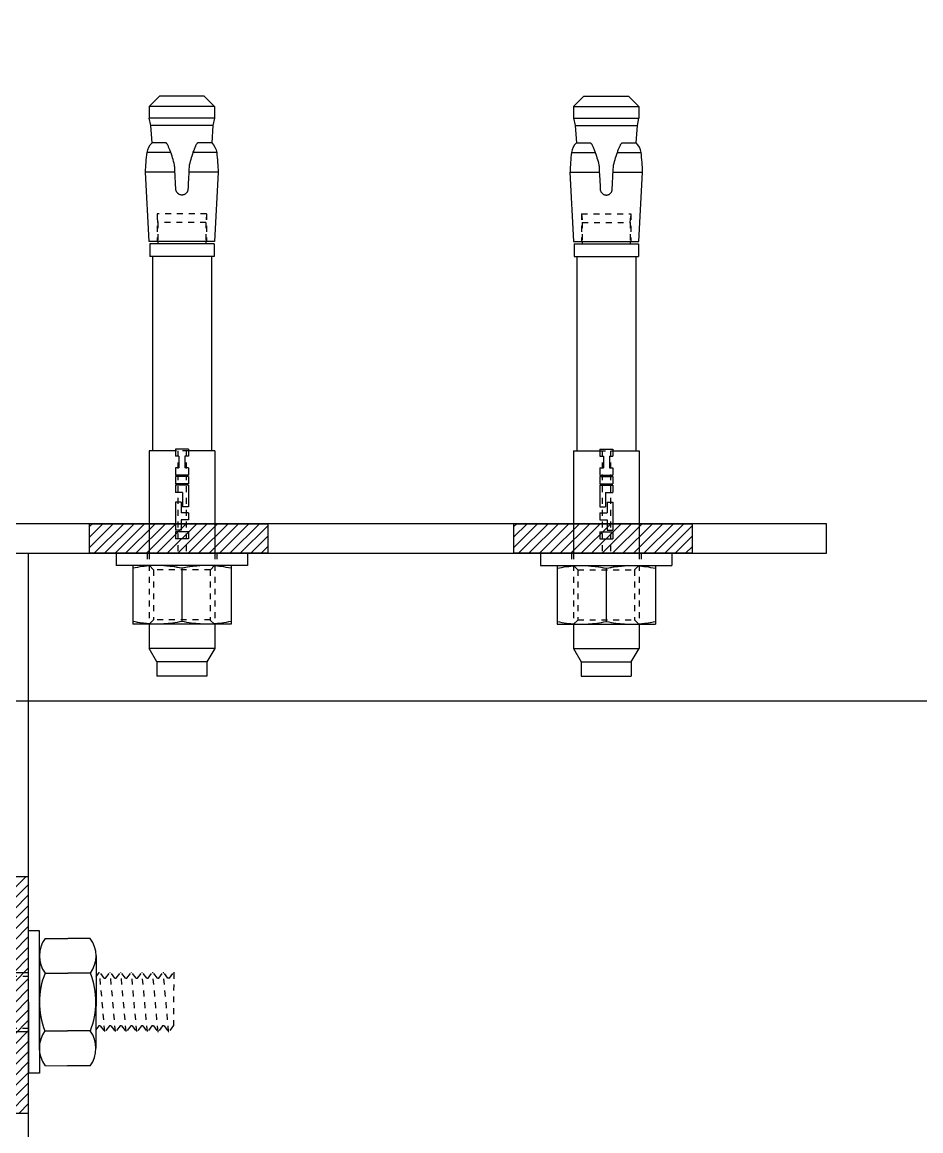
# Model space of a CAD drawing. Header units: inches. Extents: x 21 to 38546, y 13 to 15001.
# Drawn here: x 4485.49 to 4500.71, y 971.8 to 990.58 of the extents above; entities that cross this region are included whole.
import ezdxf

# ---------------------------------------------------------------- set-up
doc = ezdxf.new("R2010")
doc.units = ezdxf.units.IN
doc.header["$MEASUREMENT"] = 0
doc.set_wipeout_variables(frame=1)
for name, pattern in [('DOT', [6.35, 0, -6.35]), ('HIDDEN', [9.525, 6.35, -3.175]), ('phl_center', [0.75, 0.4, -0.35]), ('phl_thick', [0])]:
    doc.linetypes.add(name, pattern=pattern)
for name, color, linetype, lineweight in [('Z_MİM_-KM-BEAM-RAY', 8, 'DOT', 25), ('Z_MİM_-KM-GLAZ', 8, 'Continuous', 25), ('Z_MİM_-KM-IZO-THERMAL-ROCKWOOL', 8, 'BATTING', 25), ('Z_MİM_-KM-STRS', 8, 'Continuous', 25), ('Z_MİM_-KM-STRS-HID', 8, 'HIDDEN', 25), ('Z_MİM_-KM-WALL-PL', 8, 'Continuous', 25), ('Z_MİM_-KM-WALL-PLASTER', 8, 'Continuous', 25), ('Z_MİM_ALUMINIUM', 8, 'Continuous', 25), ('Z_MİM_projection', 8, 'Continuous', 25)]:
    doc.layers.add(name, color=color, linetype=linetype, lineweight=lineweight)
doc.linetypes.add('BATTING', pattern='A,0.00254,-2.54,[134,ltypeshp.shx,S=2.54,R=0,X=-2.54,Y=0],-5.08,[134,ltypeshp.shx,S=2.54,R=180,X=2.54,Y=0],-2.54', length=10.16254)

# ---------------------------------------------------------------- blocks, each defined once
blk = doc.blocks.new('-KM_Kiriş İzi_ZK')
at = {"layer": 'Z_MİM_-KM-BEAM-RAY'}
blk.add_line((665, 0), (1285, 0), dxfattribs=at)
blk = doc.blocks.new('DÜBEL')
at = {"layer": 'Z_MİM_projection', "linetype": 'phl_thick'}
for p, q in [((0, 10.42), (2.08, 10.42)), ((0, -11.81), (0, 10.42)), ((2.08, -11.81), (2.08, 10.42)), ((2.08, 7.64), (12.01, 7.64)), ((2.46, 7.23), (2.55, 7.64)), ((11.68, 7), (11.55, 7.64)), ((12.01, -9.03), (12.01, 7.64)), ((2.18, 5.3), (2.22, 5.67)), ((2.22, 5.67), (2.27, 6.05)), ((2.27, 6.05), (2.32, 6.43)), ((2.32, 6.43), (2.39, 6.82)), ((2.39, 6.82), (2.46, 7.23)), ((11.78, 6.38), (11.68, 7)), ((11.86, 5.78), (11.78, 6.38)), ((11.93, 5.19), (11.86, 5.78)), ((-77.43, 3.09), (-75.69, 4.83)), ((-75.69, 4.83), (-73.69, 4.83)), ((-75.69, -6.22), (-75.69, 4.83)), ((-72.43, 4.57), (-73.69, 4.83)), ((-73.69, -6.22), (-73.69, 4.83)), ((-69.49, 4.35), (-72.43, 4.57)), ((-72.43, -5.96), (-72.43, 4.57)), ((-69.49, 1.95), (-69.49, 4.35)), ((-67.88, 1.18), (-67.88, 5.2)), ((-52.78, 4.83), (-64.52, 5.45)), ((-64.52, 0.47), (-64.52, 5.45)), ((-52.78, -6.22), (-52.78, 4.83)), ((-52.43, 4.76), (-50.28, 4.76)), ((-52.43, -6.15), (-52.43, 4.76)), ((-50.28, -6.15), (-50.28, 4.76)), ((-50.28, 4.31), (-17.36, 4.31)), ((-17.36, 4.86), (0, 4.86)), ((-17.36, 0.41), (-17.36, 4.86)), ((2.08, 3.47), (2.09, 3.84)), ((2.09, 3.84), (2.1, 4.2)), ((2.1, 4.2), (2.12, 4.57)), ((2.12, 4.57), (2.14, 4.93)), ((2.14, 4.93), (2.18, 5.3)), ((11.98, 4.62), (11.93, 5.19)), ((12, 4.05), (11.98, 4.62)), ((12.01, 3.47), (12, 4.05)), ((12.01, 4.86), (16.11, 4.86)), ((18.4, 3.54), (16.11, 4.86)), ((16.11, -6.25), (16.11, 4.86)), ((-77.43, -4.48), (-77.43, 3.09)), ((-69.46, 1.92), (-69.49, 1.95)), ((-69.42, 1.89), (-69.46, 1.92)), ((-69.39, 1.86), (-69.42, 1.89)), ((-52.78, 3.37), (-52.43, 3.37)), ((2.09, 3.07), (2.08, 3.47)), ((2.1, 2.67), (2.09, 3.07)), ((2.12, 2.27), (2.1, 2.67)), ((2.16, 1.87), (2.12, 2.27)), ((11.92, 1.65), (11.95, 2.01)), ((11.95, 2.01), (11.98, 2.38)), ((11.98, 2.38), (12, 2.74)), ((12, 2.74), (12.01, 3.11)), ((12.01, 3.11), (12.01, 3.47)), ((18.4, 3.54), (20.83, 3.54)), ((18.4, -4.93), (18.4, 3.54)), ((20.83, -4.93), (20.83, 3.54)), ((-69.35, 1.83), (-69.39, 1.86)), ((-69.31, 1.79), (-69.35, 1.83)), ((-69.27, 1.76), (-69.31, 1.79)), ((-69.23, 1.73), (-69.27, 1.76)), ((-69.13, 1.69), (-69.23, 1.73)), ((-69.03, 1.64), (-69.13, 1.69)), ((-68.92, 1.59), (-69.03, 1.64)), ((-68.8, 1.55), (-68.92, 1.59)), ((-68.68, 1.5), (-68.8, 1.55)), ((-68.56, 1.44), (-68.68, 1.5)), ((-68.43, 1.39), (-68.56, 1.44)), ((-68.3, 1.34), (-68.43, 1.39)), ((-68.16, 1.29), (-68.3, 1.34)), ((-68.02, 1.24), (-68.16, 1.29)), ((-67.88, 1.18), (-68.02, 1.24)), ((-67.58, 1.08), (-67.88, 1.18)), ((-67.28, 0.98), (-67.58, 1.08)), ((-66.98, 0.88), (-67.28, 0.98)), ((-66.67, 0.79), (-66.98, 0.88)), ((-66.36, 0.7), (-66.67, 0.79)), ((-66.05, 0.62), (-66.36, 0.7)), ((-65.74, 0.54), (-66.05, 0.62)), ((-65.56, 0.53), (-65.74, 0.54)), ((-65.39, 0.52), (-65.56, 0.53)), ((-65.04, 0.5), (-65.39, 0.52)), ((-64.87, 0.49), (-65.04, 0.5)), ((-61.6, 0.32), (-64.87, 0.49)), ((-61.52, 0.31), (-61.6, 0.32)), ((-61.44, 0.29), (-61.52, 0.31)), ((-61.36, 0.27), (-61.44, 0.29)), ((-61.29, 0.24), (-61.36, 0.27)), ((-61.21, 0.21), (-61.29, 0.24)), ((-61.15, 0.17), (-61.21, 0.21)), ((-61.08, 0.12), (-61.15, 0.17)), ((-61.02, 0.07), (-61.08, 0.12)), ((-60.96, 0.02), (-61.02, 0.07)), ((-60.91, -0.03), (-60.96, 0.02)), ((-17.65, 0.41), (-16.43, 0.41)), ((-17.65, -1.8), (-17.65, 0.41)), ((-16.43, -0.17), (-16.43, 0.41)), ((-14.44, 0.41), (-13.23, 0.41)), ((-14.44, -0.17), (-14.44, 0.41)), ((-13.23, -1.8), (-13.23, 0.41)), ((-12.99, 0.41), (-11.77, 0.41)), ((-12.99, -1.8), (-12.99, 0.41)), ((-11.77, -1.8), (-11.77, 0.41)), ((-11.53, 0.41), (-10.31, 0.41)), ((-11.53, -1.8), (-11.53, 0.41)), ((-10.31, -0.82), (-10.31, 0.41)), ((-8.64, 0.41), (-3.89, 0.41)), ((-8.64, -0.57), (-8.64, 0.41)), ((-3.89, -0.57), (-3.89, 0.41)), ((-3.65, 0.41), (-2.43, 0.41)), ((-3.65, -1.8), (-3.65, 0.41)), ((-2.43, -1.8), (-2.43, 0.41)), ((2.2, 1.46), (2.16, 1.87)), ((2.25, 1.05), (2.2, 1.46)), ((2.31, 0.63), (2.25, 1.05)), ((2.38, 0.2), (2.31, 0.63)), ((2.46, -0.24), (2.38, 0.2)), ((11.63, -0.28), (11.71, 0.12)), ((11.71, 0.12), (11.77, 0.51)), ((11.77, 0.51), (11.83, 0.9)), ((11.83, 0.9), (11.88, 1.27)), ((11.88, 1.27), (11.92, 1.65)), ((-64.87, -1.88), (-64.69, -1.87)), ((-64.69, -1.87), (-63.26, -1.8)), ((-64.52, -6.84), (-64.52, -1.86)), ((-63.26, -1.8), (-62.84, -1.78)), ((-62.84, -1.78), (-62.43, -1.75)), ((-62.43, -1.75), (-62.01, -1.73)), ((-62.01, -1.73), (-61.6, -1.71)), ((-61.6, -1.71), (-61.52, -1.7)), ((-61.52, -1.7), (-61.44, -1.68)), ((-61.44, -1.68), (-61.36, -1.66)), ((-61.36, -1.66), (-61.29, -1.63)), ((-61.29, -1.63), (-61.21, -1.6)), ((-61.21, -1.6), (-61.15, -1.56)), ((-61.15, -1.56), (-61.08, -1.51)), ((-61.08, -1.51), (-61.02, -1.46)), ((-61.02, -1.46), (-60.96, -1.41)), ((-60.96, -1.41), (-60.91, -1.35)), ((-60.86, -0.1), (-60.91, -0.03)), ((-60.91, -1.35), (-60.86, -1.29)), ((-60.82, -0.16), (-60.86, -0.1)), ((-60.86, -1.29), (-60.82, -1.23)), ((-60.78, -0.23), (-60.82, -0.16)), ((-60.82, -1.23), (-60.78, -1.16)), ((-60.74, -0.31), (-60.78, -0.23)), ((-60.78, -1.16), (-60.74, -1.08)), ((-60.72, -0.38), (-60.74, -0.31)), ((-60.74, -1.08), (-60.72, -1.01)), ((-60.69, -0.46), (-60.72, -0.38)), ((-60.72, -1.01), (-60.69, -0.93)), ((-60.68, -0.54), (-60.69, -0.46)), ((-60.69, -0.93), (-60.68, -0.85)), ((-60.67, -0.62), (-60.68, -0.54)), ((-60.68, -0.85), (-60.67, -0.77)), ((-60.67, -0.69), (-60.67, -0.62)), ((-60.67, -0.77), (-60.67, -0.69)), ((-17.65, -1.8), (-16.43, -1.8)), ((-17.36, -6.25), (-17.36, -1.8)), ((-16.43, -0.17), (-14.44, -0.17)), ((-16.43, -1.19), (-14.44, -1.19)), ((-16.43, -1.8), (-16.43, -1.19)), ((-14.44, -1.8), (-14.44, -1.19)), ((-14.44, -1.8), (-13.23, -1.8)), ((-12.99, -1.8), (-11.77, -1.8)), ((-11.53, -1.8), (-7.84, -1.8)), ((-10.31, -0.82), (-7.84, -0.82)), ((-8.64, -0.57), (-6.87, -0.57)), ((-7.84, -1.8), (-7.84, -0.82)), ((-6.87, -1.8), (-6.87, -0.57)), ((-6.87, -1.8), (-5.65, -1.8)), ((-5.65, -0.57), (-3.89, -0.57)), ((-5.65, -1.8), (-5.65, -0.57)), ((-3.65, -1.8), (-2.43, -1.8)), ((2.31, -2.02), (2.38, -1.59)), ((2.38, -1.59), (2.46, -1.15)), ((2.55, -0.69), (2.46, -0.24)), ((2.46, -1.15), (2.55, -0.69)), ((2.55, -0.69), (11.55, -0.69)), ((11.55, -0.69), (11.63, -0.28)), ((11.63, -1.11), (11.55, -0.69)), ((11.71, -1.51), (11.63, -1.11)), ((11.77, -1.9), (11.71, -1.51)), ((-69.49, -3.34), (-69.46, -3.31)), ((-69.49, -5.74), (-69.49, -3.34)), ((-69.46, -3.31), (-69.42, -3.28)), ((-69.42, -3.28), (-69.39, -3.25)), ((-69.39, -3.25), (-69.35, -3.21)), ((-69.35, -3.21), (-69.31, -3.18)), ((-69.31, -3.18), (-69.27, -3.15)), ((-69.27, -3.15), (-69.23, -3.12)), ((-69.23, -3.12), (-69.12, -3.07)), ((-69.12, -3.07), (-69.01, -3.02)), ((-69.01, -3.02), (-68.88, -2.97)), ((-68.88, -2.97), (-68.75, -2.91)), ((-68.75, -2.91), (-68.62, -2.86)), ((-68.62, -2.86), (-68.48, -2.8)), ((-68.48, -2.8), (-68.34, -2.75)), ((-68.34, -2.75), (-68.19, -2.69)), ((-68.19, -2.69), (-68.04, -2.63)), ((-68.04, -2.63), (-67.88, -2.57)), ((-67.88, -2.57), (-67.58, -2.47)), ((-67.88, -6.59), (-67.88, -2.57)), ((-67.58, -2.47), (-67.28, -2.37)), ((-67.28, -2.37), (-66.98, -2.27)), ((-66.98, -2.27), (-66.67, -2.18)), ((-66.67, -2.18), (-66.36, -2.09)), ((-66.36, -2.09), (-66.05, -2.01)), ((-66.05, -2.01), (-65.74, -1.93)), ((-65.74, -1.93), (-65.56, -1.92)), ((-65.56, -1.92), (-65.39, -1.91)), ((-65.39, -1.91), (-65.04, -1.89)), ((-65.04, -1.89), (-64.87, -1.88)), ((2.1, -4.06), (2.12, -3.66)), ((2.12, -3.66), (2.16, -3.25)), ((2.16, -3.25), (2.2, -2.85)), ((2.2, -2.85), (2.25, -2.44)), ((2.25, -2.44), (2.31, -2.02)), ((11.83, -2.29), (11.77, -1.9)), ((11.88, -2.66), (11.83, -2.29)), ((11.92, -3.03), (11.88, -2.66)), ((11.95, -3.4), (11.92, -3.03)), ((11.98, -3.77), (11.95, -3.4)), ((-75.69, -6.22), (-77.43, -4.48)), ((-52.78, -4.76), (-52.43, -4.76)), ((2.08, -4.86), (2.09, -4.46)), ((2.09, -5.23), (2.08, -4.86)), ((2.09, -4.46), (2.1, -4.06)), ((2.1, -5.59), (2.09, -5.23)), ((2.12, -5.95), (2.1, -5.59)), ((12, -4.13), (11.98, -3.77)), ((11.98, -5.95), (12, -5.59)), ((12.01, -4.5), (12, -4.13)), ((12, -5.59), (12.01, -5.23)), ((12.01, -4.86), (12.01, -4.5)), ((12.01, -5.23), (12.01, -4.86)), ((16.11, -6.25), (18.4, -4.93)), ((18.4, -4.93), (20.83, -4.93)), ((-75.69, -6.22), (-73.69, -6.22)), ((-73.69, -6.22), (-72.43, -5.96)), ((-72.43, -5.96), (-69.49, -5.74)), ((-64.52, -6.84), (-52.78, -6.22)), ((-52.43, -6.15), (-50.28, -6.15)), ((-50.28, -5.69), (-17.36, -5.69)), ((-17.36, -6.25), (0, -6.25)), ((2.14, -6.32), (2.12, -5.95)), ((2.18, -6.69), (2.14, -6.32)), ((2.22, -7.06), (2.18, -6.69)), ((2.27, -7.44), (2.22, -7.06)), ((2.32, -7.82), (2.27, -7.44)), ((11.77, -7.82), (11.83, -7.44)), ((11.83, -7.44), (11.88, -7.06)), ((11.88, -7.06), (11.92, -6.69)), ((11.92, -6.69), (11.95, -6.32)), ((11.95, -6.32), (11.98, -5.95)), ((12.01, -6.25), (16.11, -6.25)), ((2.08, -9.03), (12.01, -9.03)), ((2.39, -8.21), (2.32, -7.82)), ((2.46, -8.61), (2.39, -8.21)), ((2.55, -9.03), (2.46, -8.61)), ((11.55, -9.03), (11.63, -8.61)), ((11.63, -8.61), (11.71, -8.21)), ((11.71, -8.21), (11.77, -7.82)), ((0, -11.81), (2.08, -11.81))]:
    blk.add_line(p, q, dxfattribs=at)
at = {"layer": 'Z_MİM_projection', "linetype": 'phl_center'}
for p, q in [((2.08, -9.03), (2.08, 7.64)), ((2.46, 7.23), (2.55, 7.64)), ((11.63, 7.23), (11.55, 7.64)), ((2.18, 5.3), (2.22, 5.67)), ((2.22, 5.67), (2.27, 6.05)), ((2.27, 6.05), (2.32, 6.43)), ((2.32, 6.43), (2.39, 6.82)), ((2.39, 6.82), (2.46, 7.23)), ((11.71, 6.82), (11.63, 7.23)), ((11.77, 6.43), (11.71, 6.82)), ((11.83, 6.05), (11.77, 6.43)), ((11.88, 5.67), (11.83, 6.05)), ((11.92, 5.3), (11.88, 5.67)), ((-75.69, -6.22), (-75.69, 4.83)), ((-73.69, -6.22), (-73.69, 4.83)), ((-72.43, -5.96), (-72.43, 4.57)), ((-69.49, 1.95), (-69.49, 4.35)), ((-67.88, 1.18), (-67.88, 5.2)), ((-64.52, 0.47), (-64.52, 5.45)), ((0, 5.21), (2.08, 5.21)), ((0, 4.86), (12.01, 4.86)), ((2.8, 4.11), (2.08, 4.83)), ((2.08, 3.47), (2.09, 3.84)), ((2.09, 3.84), (2.1, 4.2)), ((2.1, 4.2), (2.12, 4.57)), ((2.12, 4.57), (2.14, 4.93)), ((2.14, 4.93), (2.18, 5.3)), ((2.8, 4.11), (11.3, 4.11)), ((2.8, -5.5), (2.8, 4.11)), ((11.3, 4.11), (12.01, 4.83)), ((11.3, -5.5), (11.3, 4.11)), ((11.95, 4.93), (11.92, 5.3)), ((11.98, 4.57), (11.95, 4.93)), ((12, 4.2), (11.98, 4.57)), ((12.01, 3.84), (12, 4.2)), ((12.01, 3.47), (12.01, 3.84)), ((16.11, -6.25), (16.11, 4.86)), ((-56.04, 3.37), (-57.46, 3.47)), ((-57.46, 3.47), (-52.78, 3.47)), ((-57.46, -4.86), (-57.46, 3.47)), ((-56.04, 3.37), (-52.78, 3.37)), ((-56.04, -4.76), (-56.04, 3.37)), ((2.09, 3.11), (2.08, 3.47)), ((2.1, 2.74), (2.09, 3.11)), ((2.12, 2.38), (2.1, 2.74)), ((2.14, 2.01), (2.12, 2.38)), ((2.18, 1.65), (2.14, 2.01)), ((11.92, 1.65), (11.95, 2.01)), ((11.95, 2.01), (11.98, 2.38)), ((11.98, 2.38), (12, 2.74)), ((12, 2.74), (12.01, 3.11)), ((12.01, 3.11), (12.01, 3.47)), ((18.4, -4.93), (18.4, 3.54)), ((-17.36, -1.8), (-17.36, 0.41)), ((-17.36, 0), (0, 0)), ((0, -1.39), (0, 0)), ((2.22, 1.27), (2.18, 1.65)), ((2.27, 0.9), (2.22, 1.27)), ((2.32, 0.51), (2.27, 0.9)), ((2.39, 0.12), (2.32, 0.51)), ((2.46, -0.28), (2.39, 0.12)), ((11.63, -0.28), (11.71, 0.12)), ((11.71, 0.12), (11.77, 0.51)), ((11.77, 0.51), (11.83, 0.9)), ((11.83, 0.9), (11.88, 1.27)), ((11.88, 1.27), (11.92, 1.65)), ((-64.52, -6.84), (-64.52, -1.86)), ((-17.36, -1.39), (0, -1.39)), ((2.32, -1.96), (2.42, -1.34)), ((2.42, -1.34), (2.55, -0.69)), ((2.55, -0.69), (2.46, -0.28)), ((2.55, -0.69), (11.55, -0.69)), ((11.55, -0.69), (11.63, -0.28)), ((11.63, -1.11), (11.55, -0.69)), ((11.71, -1.51), (11.63, -1.11)), ((11.77, -1.9), (11.71, -1.51)), ((-69.49, -5.74), (-69.49, -3.34)), ((-67.88, -6.59), (-67.88, -2.57)), ((2.09, -4.29), (2.12, -3.72)), ((2.12, -3.72), (2.17, -3.14)), ((2.17, -3.14), (2.23, -2.56)), ((2.23, -2.56), (2.32, -1.96)), ((11.83, -2.29), (11.77, -1.9)), ((11.88, -2.66), (11.83, -2.29)), ((11.92, -3.03), (11.88, -2.66)), ((11.95, -3.4), (11.92, -3.03)), ((11.98, -3.77), (11.95, -3.4)), ((-57.46, -4.86), (-56.04, -4.76)), ((-57.46, -4.86), (-52.78, -4.86)), ((-56.04, -4.76), (-52.78, -4.76)), ((2.08, -4.86), (2.09, -4.29)), ((2.09, -5.23), (2.08, -4.86)), ((2.08, -6.22), (2.8, -5.5)), ((2.1, -5.59), (2.09, -5.23)), ((2.12, -5.95), (2.1, -5.59)), ((2.8, -5.5), (11.3, -5.5)), ((12.01, -6.22), (11.3, -5.5)), ((12, -4.13), (11.98, -3.77)), ((11.98, -5.95), (12, -5.59)), ((12.01, -4.5), (12, -4.13)), ((12, -5.59), (12.01, -5.23)), ((12.01, -4.86), (12.01, -4.5)), ((12.01, -5.23), (12.01, -4.86)), ((0, -6.25), (12.01, -6.25)), ((0, -6.6), (2.08, -6.6)), ((2.14, -6.32), (2.12, -5.95)), ((2.18, -6.69), (2.14, -6.32)), ((2.22, -7.06), (2.18, -6.69)), ((2.27, -7.44), (2.22, -7.06)), ((2.32, -7.82), (2.27, -7.44)), ((11.77, -7.82), (11.83, -7.44)), ((11.83, -7.44), (11.88, -7.06)), ((11.88, -7.06), (11.92, -6.69)), ((11.92, -6.69), (11.95, -6.32)), ((11.95, -6.32), (11.98, -5.95)), ((2.39, -8.21), (2.32, -7.82)), ((2.46, -8.61), (2.39, -8.21)), ((2.55, -9.03), (2.46, -8.61)), ((11.55, -9.03), (11.63, -8.61)), ((11.63, -8.61), (11.71, -8.21)), ((11.71, -8.21), (11.77, -7.82))]:
    blk.add_line(p, q, dxfattribs=at)
at = {"layer": 'Z_MİM_projection', "linetype": 'phl_thick'}
for centre, radius, start, end in [((-67.46, 2.45), 2.78, 98.7137, 136.9395), ((-63.42, -32.93), 38.4, 91.6416, 96.6689), ((-67.46, -3.84), 2.78, 223.0605, 261.2863), ((-63.42, 31.55), 38.4, 263.3311, 268.3584)]:
    blk.add_arc(centre, radius, start, end, dxfattribs=at)
blk = doc.blocks.new('ANK-1')
h = blk.add_hatch()
h.set_pattern_fill('ANSI31', color=256, scale=10)
h.set_pattern_definition([(45, (-331102.9096, -110218.6467), (-0.8838834765, 0.8838834765), [])])
h.paths.add_polyline_path([(75.31, 0), (105.5, 0), (105.5, -5), (75.31, -5)])
h = blk.add_hatch()
h.set_pattern_fill('ANSI31', color=256, scale=10)
h.set_pattern_definition([(45, (-331031.0567, -110218.6467), (-0.8838834765, 0.8838834765), [])])
h.paths.add_polyline_path([(147.17, 0), (177.35, 0), (177.35, -5), (147.17, -5)])
h = blk.add_hatch()
h.set_pattern_fill('ANSI31', color=256, scale=10)
h.set_pattern_definition([(45, (-331229.2262, -110209.6467), (-0.8838834765, 0.8838834765), [])])
h.paths.add_polyline_path([(60, -99.81), (65, -99.81), (65, -59.81), (60, -59.81)])
for points in [[(68, 0), (0, 0)], [(5, -5), (200.09, -5), (200.09, 0)], [(200.09, 0), (68, 0)], [(65, -130.27), (65, -5)]]:
    blk.add_lwpolyline(points)
for points in [[(75.31, 0), (105.5, 0), (105.5, -5), (75.31, -5)], [(147.17, 0), (177.35, 0), (177.35, -5), (147.17, -5)], [(60, -99.81), (65, -99.81), (65, -59.81), (60, -59.81)]]:
    blk.add_lwpolyline(points, close=True)
at = {"layer": 'Z_MİM_projection', "linetype": 'phl_thick'}
for p, q in [((67.8, -70.23, 0), (71.62, -70.23, 0)), ((67.8, -70.23, 0), (71.62, -70.23, 0)), ((75.45, -70.23, 0), (71.62, -70.23, 0)), ((75.45, -70.23, 0), (71.62, -70.23, 0)), ((66.82, -73.19, 0), (66.81, -88.83, 0)), ((66.82, -73.19, 0), (66.81, -88.83, 0)), ((76.42, -73.19, 0), (76.41, -88.83, 0)), ((76.42, -73.19, 0), (76.41, -88.83, 0)), ((76.42, -75.05, 0), (76.41, -88.41, 0)), ((76.42, -75.05, 0), (76.41, -88.41, 0)), ((0, -76.01), (65.01, -76.01, 0)), ((0, -76.01), (65.01, -76.01, 0)), ((67.77, -76.12, 0), (71.62, -76.12, 0)), ((67.77, -76.12, 0), (71.62, -76.12, 0)), ((75.47, -76.12, 0), (71.62, -76.12, 0)), ((75.47, -76.12, 0), (71.62, -76.12, 0)), ((-0.01, -86.01), (65.02, -86.01, 0)), ((-0.01, -86.01), (65.02, -86.01, 0)), ((67.77, -85.89, 0), (71.61, -85.9, 0)), ((67.77, -85.89, 0), (71.61, -85.9, 0)), ((75.46, -85.9, 0), (71.61, -85.9, 0)), ((75.46, -85.9, 0), (71.61, -85.9, 0)), ((67.78, -91.78, 0), (71.61, -91.79, 0)), ((67.78, -91.78, 0), (71.61, -91.79, 0)), ((75.43, -91.79, 0), (71.61, -91.79, 0)), ((75.43, -91.79, 0), (71.61, -91.79, 0))]:
    blk.add_line(p, q, dxfattribs=at)
at = {"layer": 'Z_MİM_projection', "linetype": 'phl_center'}
for p, q in [((0, -76.61), (65.01, -76.61, 0)), ((0, -76.61), (65.01, -76.61, 0)), ((66.81, -76.01, 0), (66.82, -76.01, 0)), ((66.81, -76.01, 0), (66.82, -76.01, 0)), ((66.81, -76.61, 0), (66.82, -76.61, 0)), ((66.81, -76.61, 0), (66.82, -76.61, 0)), ((76.42, -76.74, 0), (76.96, -76.01, 0)), ((76.42, -76.74, 0), (76.96, -76.01, 0)), ((77.91, -86.01, 0), (77.02, -76.01, 0)), ((77.91, -86.01, 0), (77.02, -76.01, 0)), ((77.8, -76.99, 0), (77.08, -76.01, 0)), ((77.8, -76.99, 0), (77.08, -76.01, 0)), ((78.04, -76.99, 0), (78.76, -76.01, 0)), ((78.04, -76.99, 0), (78.76, -76.01, 0)), ((79.71, -86.01, 0), (78.82, -76.01, 0)), ((79.71, -86.01, 0), (78.82, -76.01, 0)), ((79.6, -76.99, 0), (78.88, -76.01, 0)), ((79.6, -76.99, 0), (78.88, -76.01, 0)), ((79.84, -76.99, 0), (80.56, -76.01, 0)), ((79.84, -76.99, 0), (80.56, -76.01, 0)), ((81.51, -86.01, 0), (80.62, -76.01, 0)), ((81.51, -86.01, 0), (80.62, -76.01, 0)), ((81.4, -76.99, 0), (80.68, -76.01, 0)), ((81.4, -76.99, 0), (80.68, -76.01, 0)), ((81.64, -76.99, 0), (82.36, -76.02, 0)), ((81.64, -76.99, 0), (82.36, -76.02, 0)), ((83.31, -86.02, 0), (82.42, -76.02, 0)), ((83.31, -86.02, 0), (82.42, -76.02, 0)), ((83.2, -76.99, 0), (82.48, -76.02, 0)), ((83.2, -76.99, 0), (82.48, -76.02, 0)), ((83.44, -76.99, 0), (84.16, -76.02, 0)), ((83.44, -76.99, 0), (84.16, -76.02, 0)), ((85.11, -86.02, 0), (84.22, -76.02, 0)), ((85.11, -86.02, 0), (84.22, -76.02, 0)), ((85, -76.99, 0), (84.28, -76.02, 0)), ((85, -76.99, 0), (84.28, -76.02, 0)), ((85.24, -76.99, 0), (85.96, -76.02, 0)), ((85.24, -76.99, 0), (85.96, -76.02, 0)), ((85.96, -76.02, 0), (86.08, -76.02, 0)), ((85.96, -76.02, 0), (86.08, -76.02, 0)), ((86.91, -86.02, 0), (86.02, -76.02, 0)), ((86.91, -86.02, 0), (86.02, -76.02, 0)), ((86.8, -76.99, 0), (86.08, -76.02, 0)), ((86.8, -76.99, 0), (86.08, -76.02, 0)), ((87.04, -76.99, 0), (87.76, -76.02, 0)), ((87.04, -76.99, 0), (87.76, -76.02, 0)), ((87.76, -76.02, 0), (87.88, -76.02, 0)), ((87.76, -76.02, 0), (87.88, -76.02, 0)), ((88.71, -86.02, 0), (87.82, -76.02, 0)), ((88.71, -86.02, 0), (87.82, -76.02, 0)), ((88.6, -76.99, 0), (87.88, -76.02, 0)), ((88.6, -76.99, 0), (87.88, -76.02, 0)), ((88.84, -76.99, 0), (89.56, -76.02, 0)), ((88.84, -76.99, 0), (89.56, -76.02, 0)), ((89.56, -76.02, 0), (89.68, -76.02, 0)), ((89.56, -76.02, 0), (89.68, -76.02, 0)), ((89.61, -85.05, 0), (89.62, -76.02, 0)), ((77.8, -76.99, 0), (78.04, -76.99, 0)), ((77.8, -76.99, 0), (78.04, -76.99, 0)), ((79.6, -76.99, 0), (79.84, -76.99, 0)), ((79.6, -76.99, 0), (79.84, -76.99, 0)), ((81.4, -76.99, 0), (81.64, -76.99, 0)), ((81.4, -76.99, 0), (81.64, -76.99, 0)), ((83.2, -76.99, 0), (83.44, -76.99, 0)), ((83.2, -76.99, 0), (83.44, -76.99, 0)), ((85, -76.99, 0), (85.24, -76.99, 0)), ((85, -76.99, 0), (85.24, -76.99, 0)), ((86.8, -76.99, 0), (87.04, -76.99, 0)), ((86.8, -76.99, 0), (87.04, -76.99, 0)), ((88.84, -76.99, 0), (88.6, -76.99, 0)), ((88.84, -76.99, 0), (88.6, -76.99, 0)), ((-0.01, -85.41), (65.02, -85.41, 0)), ((-0.01, -85.41), (65.02, -85.41, 0)), ((76.89, -85.04, 0), (76.41, -85.69, 0)), ((76.89, -85.04, 0), (76.41, -85.69, 0)), ((77.13, -85.04, 0), (76.89, -85.04, 0)), ((77.13, -85.04, 0), (76.89, -85.04, 0)), ((77.13, -85.04, 0), (77.85, -86.01, 0)), ((77.13, -85.04, 0), (77.85, -86.01, 0)), ((78.69, -85.04, 0), (77.97, -86.01, 0)), ((78.69, -85.04, 0), (77.97, -86.01, 0)), ((78.93, -85.04, 0), (78.69, -85.04, 0)), ((78.93, -85.04, 0), (78.69, -85.04, 0)), ((78.93, -85.04, 0), (79.65, -86.01, 0)), ((78.93, -85.04, 0), (79.65, -86.01, 0)), ((80.49, -85.04, 0), (79.77, -86.01, 0)), ((80.49, -85.04, 0), (79.77, -86.01, 0)), ((80.73, -85.04, 0), (80.49, -85.04, 0)), ((80.73, -85.04, 0), (80.49, -85.04, 0)), ((80.73, -85.04, 0), (81.45, -86.01, 0)), ((80.73, -85.04, 0), (81.45, -86.01, 0)), ((82.29, -85.04, 0), (81.57, -86.01, 0)), ((82.29, -85.04, 0), (81.57, -86.01, 0)), ((82.53, -85.04, 0), (82.29, -85.04, 0)), ((82.53, -85.04, 0), (82.29, -85.04, 0)), ((82.53, -85.04, 0), (83.25, -86.02, 0)), ((82.53, -85.04, 0), (83.25, -86.02, 0)), ((84.09, -85.04, 0), (83.37, -86.02, 0)), ((84.09, -85.04, 0), (83.37, -86.02, 0)), ((84.33, -85.04, 0), (84.09, -85.04, 0)), ((84.33, -85.04, 0), (84.09, -85.04, 0)), ((84.33, -85.04, 0), (85.05, -86.02, 0)), ((84.33, -85.04, 0), (85.05, -86.02, 0)), ((85.89, -85.04, 0), (85.17, -86.02, 0)), ((85.89, -85.04, 0), (85.17, -86.02, 0)), ((86.13, -85.04, 0), (85.89, -85.04, 0)), ((86.13, -85.04, 0), (85.89, -85.04, 0)), ((86.13, -85.04, 0), (86.85, -86.02, 0)), ((86.13, -85.04, 0), (86.85, -86.02, 0)), ((86.85, -86.02, 0), (86.97, -86.02, 0)), ((86.85, -86.02, 0), (86.97, -86.02, 0)), ((87.69, -85.04, 0), (86.97, -86.02, 0)), ((87.69, -85.04, 0), (86.97, -86.02, 0)), ((87.93, -85.04, 0), (87.69, -85.04, 0)), ((87.93, -85.04, 0), (87.69, -85.04, 0)), ((87.93, -85.04, 0), (88.65, -86.02, 0)), ((87.93, -85.04, 0), (88.65, -86.02, 0)), ((88.65, -86.02, 0), (88.77, -86.02, 0)), ((88.65, -86.02, 0), (88.77, -86.02, 0)), ((89.49, -85.05, 0), (88.77, -86.02, 0)), ((89.49, -85.05, 0), (88.77, -86.02, 0)), ((89.61, -85.05, 0), (89.49, -85.05, 0)), ((89.61, -85.05, 0), (89.49, -85.05, 0))]:
    blk.add_line(p, q, dxfattribs=at)
at = {"layer": 'Z_MİM_projection', "linetype": 'phl_thick', "elevation": 205305.12}
blk.add_lwpolyline([(66.82, -93.03), (65.02, -93.03), (65.01, -68.87), (66.81, -68.87)], close=True, dxfattribs=at)
at = {"layer": 'Z_MİM_projection', "linetype": 'phl_thick'}
for centre, radius, start, end in [((71.8, -73.19, 0), 4.98, 143.5278, 216.1432), ((71.8, -73.19, 0), 4.98, 143.5278, 216.1432), ((71.44, -73.19, 0), 4.98, 323.784, 36.3994), ((71.44, -73.19, 0), 4.98, 323.784, 36.3994), ((79.76, -81.03, 0), 12.94, 157.745, 202.0905), ((79.76, -81.03, 0), 12.94, 157.745, 202.0905), ((63.47, -81.01, 0), 12.94, 337.8218, 22.1673), ((63.47, -81.01, 0), 12.94, 337.8218, 22.1673), ((71.79, -88.83, 0), 4.98, 143.784, 216.3994), ((71.79, -88.83, 0), 4.98, 143.784, 216.3994), ((71.43, -88.83, 0), 4.98, 323.5278, 36.1432), ((71.43, -88.83, 0), 4.98, 323.5278, 36.1432)]:
    blk.add_arc(centre, radius, start, end, dxfattribs=at)
at = {"xscale": -1, "rotation": 90}
blk.add_blockref('DÜBEL', (90.26, -5), dxfattribs=at)
at = {"rotation": 270}
blk.add_blockref('DÜBEL', (163.5, -5), dxfattribs=at)
blk = doc.blocks.new('-KM-AL5 140_164')
blk.add_wipeout([(151.488, -34.02), (151.726, -15.48), (149.45, -15.45), (149.45, 7.15), (9.45, 7.15), (9.45, -15.45), (7.398, -15.45), (7.567, -34.061)])
at = {"layer": 'Z_MİM_ALUMINIUM', "elevation": 0.002}
blk.add_lwpolyline([(15.193, -18.45), (143.83, -18.45)], dxfattribs=at)
at = {"xscale": 0.1, "yscale": 0.1, "zscale": 0.1}
blk.add_blockref('ANK-1', (11.793, -15.45, -0.002), dxfattribs=at)

msp = doc.modelspace()

# ---------------------------------------------------------------- linework, layer by layer
at = {"layer": 'Z_MİM_-KM-IZO-THERMAL-ROCKWOOL', "ltscale": 0.45}
msp.add_lwpolyline([(4649.257, 1293.058), (4649.257, 974.583), (3324.258, 974.583), (3324.258, 1629.583), (3034.258, 1629.583), (3034.258, 2589.584), (6839.258, 2589.584), (6839.258, 974.583), (5334.257, 974.583), (5334.257, 1293.058)], dxfattribs=at)
at = {"layer": 'Z_MİM_-KM-STRS'}
msp.add_lwpolyline([(5496.757, 982.083), (5496.757, 607.083), (4486.757, 607.083), (4486.757, 982.083)], dxfattribs=at)
at = {"layer": 'Z_MİM_-KM-STRS-HID'}
msp.add_lwpolyline([(5491.757, 982.083), (5491.757, 612.083), (4491.757, 612.083), (4491.757, 982.083)], dxfattribs=at)
at = {"layer": 'Z_MİM_-KM-WALL-PL'}
msp.add_lwpolyline([(4641.757, 982.083), (3331.758, 982.083), (3331.758, 1637.083), (3041.758, 1637.083), (3041.758, 2582.084), (6831.758, 2582.084), (6831.758, 982.083), (5341.758, 982.083)], dxfattribs=at)
at = {"layer": 'Z_MİM_-KM-WALL-PLASTER'}
msp.add_lwpolyline([(4644.257, 1293.058), (4644.257, 979.583), (3329.258, 979.583), (3329.258, 1634.583), (3039.258, 1634.583), (3039.258, 2584.584), (6834.258, 2584.584), (6834.258, 979.583), (5339.257, 979.583), (5339.257, 1293.058)], dxfattribs=at)

# ---------------------------------------------------------------- block references
at = {"layer": 'Z_MİM_-KM-BEAM-RAY'}
msp.add_blockref('-KM_Kiriş İzi_ZK', (3331.714, 982.083), dxfattribs=at)

# ---------------------------------------------------------------- next in the draw order: block references
at = {"layer": 'Z_MİM_-KM-GLAZ'}
msp.add_blockref('-KM-AL5 140_164', (4467.307, 997.533), dxfattribs=at)

doc.saveas('drawing.dxf')
